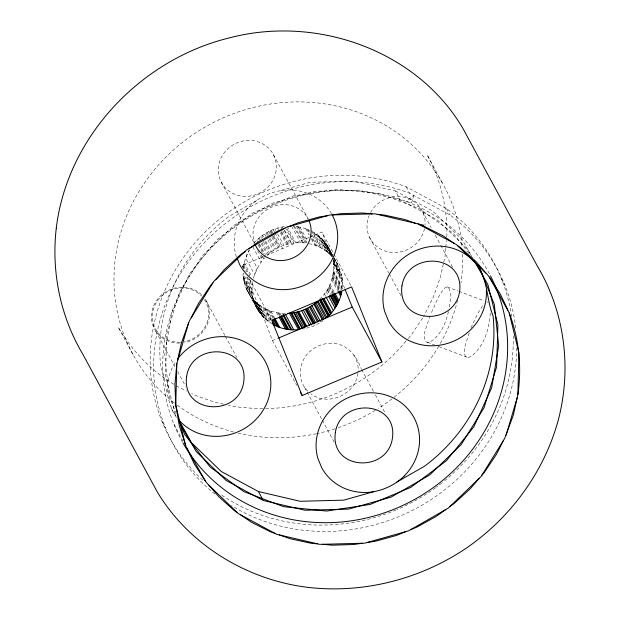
<?xml version="1.0" encoding="UTF-8"?>
<svg xmlns="http://www.w3.org/2000/svg" width="620" height="620" viewBox="0 0 620 620"><rect width="100%" height="100%" fill="white"/><g stroke="black" fill="none" stroke-linecap="round" stroke-linejoin="round"><path stroke-width="0.46" stroke-dasharray="3.1 2.33" d="M243.024 275.722L243.149 273.428L252.046 290.051C252.077 299.437 255.75 309.109 262.423 315.758L264.252 318.153L271.467 323.687L262.562 307.21L255.347 301.676L248.721 293.407L245.489 286.735L243.776 280.876L243.024 275.722L251.929 292.198M243.187 267.259L244.047 262.423L249.046 250.24M319.688 299.181C329.925 289.897 334.947 275.365 333.281 261.663L342.186 278.14L342.271 288.858L333.366 272.382M445.741 248.256L445.082 255.928L443.502 263.175M445.827 247.303L446.408 240.591M446.741 236.763L446.904 234.84C447.245 206.972 440.495 179.211 427.095 154.744L442.726 183.652M449.415 307.094L450.43 299.072L450.221 292.586L448.973 288.346L447.129 286.866L444.555 288.199C437.945 295.763 435.062 305.668 430.497 314.464M357.88 373.341C355.71 394.421 327.802 406.991 310.915 393.762M252.046 290.051L252.456 282.619L251.115 280.147M443.3 264.081L440.533 276.768L433.334 297.05L423.607 316.44M448.438 311.519C445.943 322.687 441.006 334.901 431.047 341.318A29.179 9.052 -59.7 0 1 425.165 330.452L429.916 316.169M469.185 333.033L465.132 345.534A29.272 8.928 -61.4 0 0 471.006 356.407C483.918 346.913 489.041 329.476 490.211 314.084A29.326 7.308 -76 0 0 490.257 310.147M253.247 278.194C256.192 270.932 259.253 262.973 265.05 257.525M470.991 327.786L477.803 313.394L483.825 303.878M399.613 201.159L400.202 199.873L395.351 190.913L353.586 181.149L310 182.296L279.581 190.875M249.883 249.581L247.008 253.89L245.768 258.222L254.681 274.699L256.215 269.739L257.323 268.258L248.419 251.782M422.553 318.029L411.494 334.645L406.526 340.465M302.421 242.637L293.508 226.161L297.732 226.711L306.637 243.187C292.105 241.079 276.45 245.938 266.236 256.378M253.766 243.35C261.671 234.236 272.754 228.206 284.719 226.486M405.899 341.186C371.613 383.129 317.975 408.564 263.795 408.588M256.703 200.493L229.175 216.256A169.493 158.34 -28.4 0 0 160.696 366.567C167.33 383.199 165.858 402.457 176.514 417.423M320.772 322.028L322.888 320.873M308.884 237.476L268.53 254.433L262.121 242.877M309.752 237.111L321.92 231.996L333.343 253.123M254.595 300.778L263.508 317.254L272.451 340.589L277.659 338.404M243.559 269.026L242.149 265.523L265.662 255.704M319.447 323.121L312.333 326.624L303.064 329.026M337.133 269.685L339.969 269.382L342.186 278.14M254.394 303.211L257.238 302.909M284.851 313.301C277.062 313.612 269.32 310.938 262.562 307.21M262.849 408.619L258.091 408.782L236.437 406.898L228.183 405.139M297.732 226.711L305.652 228.532L309.814 230.477M223.603 404.155L215.349 402.396L195.168 395.343L191.727 393.623M308.977 243.722C317.603 245.109 325.283 249.751 331.437 255.773L322.532 239.297L317.758 235.003L312.441 231.71L321.354 248.186M447.129 286.866L457.994 290.974M458.901 291.315L484.259 300.886M427.335 342.224L434.457 344.914M438.914 346.588L467.41 357.353M176.212 385.865L186.55 391.034M202.756 480.159A184.218 172.097 -28.4 0 1 182.528 258.858A184.218 172.097 -28.4 0 1 406.162 186.822L446.501 208.576A184.218 172.097 -28.4 0 1 511.639 316.952M406.162 186.822L409.634 193.215L449.95 214.962A184.225 172.104 -28.4 0 1 515.801 329.05M395.351 190.913L432.458 210.916L462.357 239.808L470.782 254.96M173.833 384.253C150.753 370.341 131.673 350.378 118.195 327.081L133.819 355.988M307.729 391.119C296.5 380.393 298.662 360.863 310.217 351.153C316.804 345.394 325.671 342.581 334.335 343.464C348.029 344.813 356.717 356.585 361.204 368.668M322.532 239.297L326.98 244.892L332.397 255.076M333.002 257.912L336.738 262.71L339.969 269.382L326.98 244.892M468.945 253.34L453.321 233.353L419.539 208.684L379.765 193.665L336.722 189.302L293.338 195.912L252.572 213.032L217.202 239.498L189.627 273.505L171.748 312.744L164.765 354.524L169.159 396.017L175.855 412.61M175.847 415.702L172.91 411.479L170.725 406.836M329.096 249.038L331.065 252.906L332.142 257.161M472.401 257.773L467.201 248.767L437.302 219.883L400.202 199.873L358.43 190.108L314.844 191.255L272.413 203.228L234.019 225.223L202.283 255.727L179.366 292.671L166.834 333.529L165.54 375.526L175.576 415.795M259.369 237.925L260.284 239.576M333.405 266.213L342.317 282.542M501.456 278.892L504.913 285.278M446.501 208.576L449.95 214.962M422.522 211.56L431.202 227.618M435.31 235.22L440.339 244.52M440.797 245.365L453.135 268.181M369.59 237.506L388.779 273.002M389.236 273.846L401.574 296.662M333.8 253.968L351.16 286.076M327.825 246.233L332.281 254.588M334.064 257.765L338.962 266.941M334.11 258.075L337.303 264.135M325.686 243.04L332.39 255.432M334.165 258.726L335.056 260.369M324.097 241.436L332.111 256.262M323.438 240.638L332.343 257.114M333.475 259.633L341.047 273.637M333.219 259.594L341.682 275.241M321.951 238.863L330.863 255.339L321.92 231.996M321.207 237.964L330.111 254.44M333.265 260.671L341.728 276.326M319.711 236.825L328.623 253.301M319.037 236.297L327.941 252.774M333.312 262.965L342.224 279.442M318.385 235.639L327.29 252.115M333.529 263.919L342.434 280.395M317.758 235.003L326.67 251.488M273.443 154.698A29.481 27.536 -28.4 0 1 245.326 196.377A29.481 27.536 -28.4 0 1 223.246 154.093A29.481 27.536 -28.4 0 1 273.443 154.698L308.171 218.922A29.481 27.536 -28.4 0 0 270.7 207.522A29.481 27.536 -28.4 0 0 254.774 243.683M316.161 234.097L325.066 250.573M313.991 232.43L322.896 248.907M333.521 270.769L342.434 287.246M311.651 231.113L320.555 247.589M333.335 271.762L342.248 288.238M312.488 235.422L318.726 246.954M333.002 273.498L341.915 289.974M332.901 275.334L340.923 290.168M307.822 229.346L310.047 233.461M310.496 234.283L316.727 245.822M332.568 276.357L340.14 290.362M306.846 229.09L309.519 234.035M311.752 238.158L315.758 245.567M332.312 277.109L339.442 290.292M305.652 228.532L309.217 235.12M311.442 239.243L314.557 245.008M332.119 278.155L338.799 290.517M331.793 279.837L337.582 290.548M300.065 227.246L307.636 241.25M329.972 284.162L334.428 292.4M298.483 226.719L306.947 242.374M329.538 285.75L333.545 293.159M329.243 286.378L332.808 292.966M296.554 226.44L305.459 242.916M328.685 287.231L332.25 293.826M294.601 226.393L303.506 242.87M328.158 288.471L331.281 294.237M327.469 289.486L330.142 294.423M327.182 290.168L329.414 294.291M291.695 226.331L300.607 242.815M326.089 291.493L328.313 295.608M324.221 293.725L325.562 296.197M287.076 228.958L294.647 242.963M285.161 227.315L293.632 242.963M361.662 369.512L373.542 391.483M375.363 394.87L385.415 413.463M284.688 230.253L291.811 243.435M282.394 227.09L283.728 229.563M284.177 230.384L291.307 243.567M280.938 227.354L282.271 229.826M282.72 230.648L289.85 243.831M281.55 231.624L288.23 243.986M280.938 231.88L287.626 244.233M277.683 227.943L278.574 229.594M280.356 232.888L286.595 244.419M274.993 229.005L275.885 230.656M277.667 233.949L283.898 245.481M273.126 229.493L274.466 231.965M274.908 232.787L282.038 245.97L282.193 248.697M271.428 230.415L272.769 232.888M273.211 233.709L280.341 246.892M270.537 230.601L271.87 233.074M273.653 236.367L279.442 247.078M269.894 231.02L272.126 235.143M272.567 235.964L278.806 247.496M268.739 231.477L270.072 233.949M271.854 237.251L277.651 247.953M267.065 232.554L268.406 235.026M270.188 238.328L275.978 249.031M266.011 232.996L267.344 235.468M269.127 238.762L274.916 249.472M264.686 234.089L266.026 236.561M267.809 239.855L273.598 250.565M262.57 235.244L263.461 236.894M265.685 241.01L271.483 251.72M261.81 235.941L262.702 237.592M264.926 241.707L270.715 252.417M260.648 236.693L261.539 238.336M263.322 241.637L269.553 253.169M258.494 238.506L259.385 240.149M261.167 243.443L267.406 254.983M259.555 244.024L265.344 254.735M256.866 240.459L258.199 242.931M258.649 243.753L263.988 253.642M258.37 245.171L262.384 252.58M262.446 256.091L263.787 258.563M261.198 254.983L263.423 259.098M221.231 182.086L254.588 243.769M257.773 250.767L262.671 259.827M252.774 246.737L261.237 262.392M280 313.201L280.891 314.851M278.822 312.929L280.155 315.402M278.07 312.922L279.403 315.394M276.481 312.395L278.713 316.51M270.901 311.108L274.459 317.696M244.047 262.423L251.619 276.427M269.7 310.55L273.707 317.959M268.731 310.295L273.18 318.533M243.644 264.306L249.883 275.838M243.544 266.143L246.667 271.909M266.732 309.163L272.079 319.044M242.149 265.523L245.342 271.436M249.426 278.791L271.389 319.602M249.449 279.411L252.123 284.355M264.903 308.528L271.134 320.06M247.481 277.109L251.937 285.347M264.104 307.931L270.793 320.292M260.392 305.544L269.297 322.02M304.536 387.345L321.904 419.453M322.361 420.298L334.234 442.269M258.788 304.629L267.701 321.106M258.168 304.002L267.073 320.478M243.234 276.667L252.146 293.151M257.517 303.343L266.422 319.819M256.835 302.816L265.748 319.292M243.272 277.977L252.177 294.454M243.73 279.791L252.635 296.267M255.347 301.676L264.252 318.153M243.776 280.876L252.681 297.352M244.412 282.472L253.317 298.949M254.022 300.344L262.926 316.82M253.115 299.003L262.02 315.479M252.456 298.204L261.361 314.681M245.489 286.735L259.772 313.069M247.458 290.602L258.029 310.349M246.496 289.176L258.478 311.224M272.451 340.589L296.662 385.377M224.889 335.459L205.243 299.119A29.481 27.536 -28.4 0 1 184.76 342.519M225.347 336.303L236.77 357.43M155.752 331.096L174.941 366.591M177.677 371.659L185.45 386.028M173.918 424.266L182.947 440.967M161.998 421.468L165.447 427.854M287.091 226.238L295.849 242.955M353.888 355.151C356.965 360.065 358.6 365.839 358.19 371.682M333.328 260.26L344.798 288.672M246.745 276.915L262.423 315.758M236.553 256.835L235.918 255.246A52.506 49.05 -28.4 0 1 249.48 206.468C259.951 196.215 274.164 190.185 288.835 189.937A52.506 49.05 -28.4 0 1 331.685 214.001M167.416 391.77A52.506 49.05 -28.4 0 1 175.801 361.631M516.724 347.998A184.225 172.104 -28.4 0 1 418.578 507.114A184.225 172.104 -28.4 0 1 231.431 505.564M215.047 494.086A184.225 172.104 -28.4 0 1 182.606 270.281A184.225 172.104 -28.4 0 1 409.634 193.215M513.221 335.877A184.218 172.097 -28.4 0 1 442.432 482.515M441.68 483.112A184.218 172.097 -28.4 0 1 438.658 485.445M437.898 486.018A184.218 172.097 -28.4 0 1 436.364 487.15M435.589 487.715A184.218 172.097 -28.4 0 1 397.04 509.539M396.165 509.911A184.218 172.097 -28.4 0 1 220.022 493.969M182.575 442.246A175.011 163.494 -28.4 0 1 256.998 212.939A175.011 163.494 -28.4 0 1 490.032 275.032M179.56 343.085A29.481 27.536 -28.4 0 1 153.985 305.141A29.481 27.536 -28.4 0 1 201.539 294.694M204.337 299.413A28.559 26.676 -28.4 0 1 184.233 341.713M180.575 342.155A28.559 26.676 -28.4 0 1 154.822 305.397A28.559 26.676 -28.4 0 1 201.601 296.027M370.597 212.474A29.481 27.536 -28.4 0 1 404.442 197.323A29.481 27.536 -28.4 0 1 425.002 225.277M424.506 228.617A29.481 27.536 -28.4 0 1 387.663 251.743A29.481 27.536 -28.4 0 1 369.109 215.566M486.979 301.909A29.326 7.308 -76 0 1 488.389 302.622M174.406 403A176.863 165.23 -28.4 0 1 209.707 124.465A176.863 165.23 -28.4 0 1 462.071 247.504M462.458 254.177A176.863 165.23 -28.4 0 1 460.986 282.922M457.607 300.281A176.863 165.23 -28.4 0 1 439.239 345.348M438.759 346.169A176.863 165.23 -28.4 0 1 392.793 398.257M392.034 398.846A176.863 165.23 -28.4 0 1 378.588 408.262M375.317 410.308A176.863 165.23 -28.4 0 1 335.947 428.474M335.025 428.769A176.863 165.23 -28.4 0 1 317.37 433.527M316.433 433.729A176.863 165.23 -28.4 0 1 238.227 433.163M233.678 432.032A176.863 165.23 -28.4 0 1 175.158 403.581M413.804 195.463L411.571 202.678L405.899 201.353L413.804 195.463"/><path stroke-width="0.93" d="M423.762 225.231L374.961 213.815L329.956 214.985L286.138 227.346L246.489 250.038L213.722 281.534L190.053 319.672L188.604 322.935L176.824 363.599L175.762 405.224L179.296 425.591L186.108 446.811L205.367 481.05L207.452 483.778L238.32 513.608L276.621 534.277L319.75 544.36L364.754 543.19L408.572 530.829L448.221 508.137L480.988 476.64L504.657 438.503L513.306 415.191L517.886 394.576C521.9 367.156 519.064 338.9 509.229 312.961L489.343 277.125L487.258 274.397L456.39 244.567L418.089 223.897M517.886 394.576L518.948 352.943L509.229 312.961M176.824 363.599L174.933 384.454L175.762 405.224L185.481 445.214M278.527 338.04L325.833 318.161C334.095 311.821 339.628 302.048 341.814 291.811M177.491 360.623L181.404 342.984L188.604 322.935M506.106 435.232L517.227 397.552M191.169 317.874L198.307 303.777L210.358 285.804L212.885 282.875M503.541 440.301L496.403 454.398L484.352 472.37L481.825 475.3M215.59 279.736L224.572 269.305L240.723 254.541L245.04 251.441M479.121 478.439L470.138 488.87L453.987 503.634L449.671 506.734M287.618 313.363C298.832 313.061 309.613 308.404 318.052 301.134L326.965 317.611L352.222 307.071L381.92 361.995L302.142 395.513L300.32 392.135M248.922 248.651L258.555 241.73L277.783 231.097L284.069 228.524M445.788 509.524L436.154 516.437L416.927 527.077L410.642 529.65M397.064 481.949L424.591 466.178A169.493 158.34 -28.4 0 0 493.063 315.875C485.933 298.414 488.281 277.233 474.99 262.531A52.506 49.05 -28.4 0 0 411.331 252.782A52.506 49.05 -28.4 0 0 384.632 311.387L388.469 320.904A52.506 49.05 -28.4 0 0 447.88 343.333A52.506 49.05 -28.4 0 0 486.344 290.672M288.819 226.587L298.112 222.789L319.215 216.953L327.422 215.698M405.891 531.588L396.599 535.386L375.495 541.221L367.288 542.477M374.185 491.559L343.759 500.146L300.173 501.286L258.408 491.528L221.309 471.518L191.402 442.634L178.777 419.911A52.506 49.05 -28.4 0 0 254.921 420.469A52.506 49.05 -28.4 0 0 253.185 347.185A52.506 49.05 -28.4 0 0 177.343 359.406M332.568 214.915L340.767 213.667L362.421 212.993L372.209 213.885M362.142 543.26L353.942 544.507L332.289 545.182L322.501 544.29M273.017 324.407C280.651 328.763 289.742 330.584 298.522 329.638L289.455 313.402M377.216 214.334L383.834 214.938L404.674 219.472L415.446 223.285M317.502 543.833L310.876 543.236L290.036 538.702L279.263 534.889M419.786 224.82L424.615 226.525L443.331 235.98L454.204 243.389M274.923 533.355L270.103 531.65L251.379 522.195L240.506 514.786M457.475 245.613L460.536 247.698L475.951 261.485L485.801 272.986M237.235 512.562L234.174 510.477L218.759 496.69L208.909 485.189M489.343 277.125L500.495 294.368L507.974 310.279M205.367 481.05L194.215 463.799L186.736 447.896M474.277 261.012L487.878 284.565L497.907 324.834L496.612 366.831L484.081 407.696L461.171 444.633L429.435 475.137L391.042 497.132L348.603 509.105L305.017 510.252L263.252 500.487L226.153 480.477L196.245 451.593L179.343 422.321M340.582 291.191L341.473 292.834M339.884 291.113L341.225 293.586M339.241 291.338L341.023 294.632M338.032 291.377L340.706 296.313M334.878 293.221L338.884 300.638M333.994 293.988L338.45 302.227M333.25 293.787L338.148 302.854M332.692 294.647L337.59 303.707M331.723 295.066L337.071 304.947M330.584 295.252L336.373 305.962M329.856 295.112L336.094 306.652M328.755 296.438L334.994 307.969M326.004 297.019L333.134 310.202M324.121 298.762L331.692 312.767M322.927 298.662L330.94 313.495M322.121 298.375L330.584 314.03M320.85 299.413L329.313 315.069M320.129 300.003L328.592 315.658M319.222 299.731L328.135 316.216M315.906 302.947L324.369 318.603M314.743 303.699L323.206 319.346M313.976 304.397L322.439 320.052M311.86 305.551L320.323 321.207M310.543 306.644L318.556 321.478M309.481 307.078L317.502 321.912M307.807 308.156L315.828 322.989M306.652 308.621L314.673 323.446M306.017 309.039L314.03 323.865M305.118 309.225L313.139 324.051M303.42 310.147L311.442 324.981M301.56 310.628L309.574 325.461M298.863 311.697L306.885 326.523M297.833 311.883L305.854 326.709M297.228 312.131L305.249 326.965M295.608 312.286L304.071 327.941M294.151 312.55L302.614 328.205M293.647 312.681L302.111 328.337M291.826 313.154L300.289 328.801M290.811 313.154L299.716 329.631M285.301 314.131L293.764 329.778M283.487 314.301L291.95 329.956M282.844 314.89L290.858 329.724M281.333 315.673L288.904 329.677M280.604 316.223L287.726 329.406M279.845 316.216L286.975 329.398M279.155 317.339L285.394 328.871M274.908 318.525L279.806 327.585M274.156 318.788L278.613 327.027M273.629 319.362L277.636 326.771M272.529 319.874L275.644 325.639M272.474 322.532L273.808 325.004M258.408 491.528L262.81 499.674M317.176 301.715L325.833 318.161M381.92 361.995L351.618 286.921L271.839 320.447L302.142 395.513M345.146 289.548L352.222 307.071M237.197 258.416L239.754 264.763A52.506 49.05 -28.4 0 0 309.272 282.937A52.506 49.05 -28.4 0 0 332.134 214.815M478.818 265.98L494.295 304.342L498.689 345.836L491.707 387.624L473.82 426.854L446.253 460.861L410.882 487.328L370.109 504.447L326.724 511.058L283.681 506.695L243.916 491.675L210.133 467.007L184.628 434.38L179.35 421.29M490.474 275.885A175.011 163.494 -28.4 0 1 413.331 500.139A175.011 163.494 -28.4 0 1 183.047 443.075M308.993 220.658A29.481 27.536 -28.4 0 1 292.966 257.92A29.481 27.536 -28.4 0 1 255.138 244.575M401.946 285.843C396.963 324.028 454.011 326.88 459.614 291.671C464.597 253.487 407.549 250.635 401.946 285.843M56.265 228.238C51.243 271.576 60.295 316.247 82.6 353.819L157.309 491.993C189.34 545.143 247.054 580.111 308.31 587.411C363.258 593.728 419.748 579.336 465.62 548.615C510.81 517.762 545.027 471.045 558.829 417.927C571.656 367.009 564.433 311.38 537.4 266.181L462.69 128.007C416.477 49.949 316.332 15.19 230.043 37.719C141.073 59.125 67.262 136.485 56.265 228.238M335.366 432.489C329.879 470.495 387.515 473.37 392.406 438.255C397.97 400.481 340.527 397.428 335.366 432.489M186.643 376.356C181.164 414.361 238.793 417.237 243.691 382.114C249.256 344.34 191.805 341.287 186.643 376.356M404.279 475.966C393.808 486.219 379.595 492.249 364.932 492.505A52.506 49.05 -28.4 0 1 321.633 467.62L317.789 458.103A52.506 49.05 -28.4 0 1 381.385 393.871A52.506 49.05 -28.4 0 1 404.279 475.966"/></g></svg>
